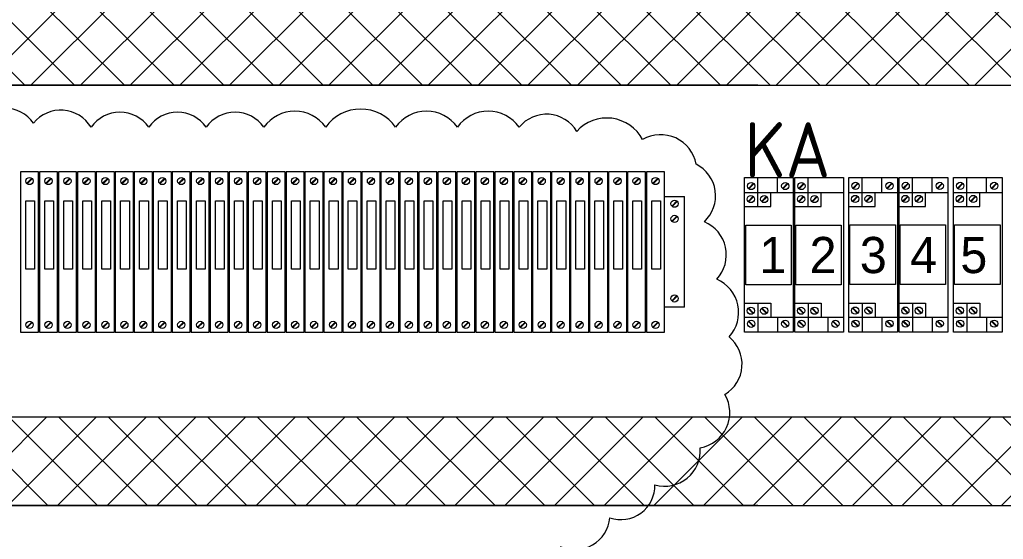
# Model space of a CAD drawing. Header units: millimetres. Extents: x 32626 to 72822, y 60047 to 123188.
# Drawn here: x 45107.3 to 45374, y 69217.9 to 69358.9 of the extents above; entities that cross this region are included whole.
import ezdxf

# ---------------------------------------------------------------- set-up
doc = ezdxf.new("R2010")
doc.units = ezdxf.units.MM
doc.header["$LTSCALE"] = 10
doc.layers.add('1轮廓实线层', color=7, linetype='Continuous', lineweight=18)
doc.layers.add('6文字层', color=3, linetype='Continuous', lineweight=18)
doc.styles.get("Standard").update_dxf_attribs({"font": 'isocp.shx', "width": 0.707, "bigfont": 'hztxt.shx'})
doc.styles.add('样式 1', font='SIMYOU.TTF', dxfattribs={"width": 0.75})

msp = doc.modelspace()

# ---------------------------------------------------------------- hatches: boundary and pattern name
at = {"layer": '1轮廓实线层'}
h = msp.add_hatch(dxfattribs=at)
h.set_pattern_fill('ANSI37', color=256, scale=3, style=0)
h.set_pattern_definition([(45, (13413.753, 2082.644), (-6.7351921, 6.7351921), []), (135, (13413.753, 2082.644), (-6.7351921, -6.7351921), [])])
h.paths.add_polyline_path([(44837.98, 69101.35), (44837.98, 69496.47), (45571.45, 69496.47), (45571.45, 69101.35)])
h.paths.add_polyline_path([(44861.4, 69473.08), (45548.03, 69473.08), (45548.03, 69365.07), (44861.4, 69365.07)], flags=16)
h.paths.add_polyline_path([(44861.38, 69341.07), (45548.05, 69341.07), (45548.05, 69251.07), (44861.38, 69251.07)], flags=16)
h.paths.add_polyline_path([(44861.38, 69227.07), (45548.05, 69227.07), (45548.05, 69125.35), (44861.38, 69125.35)], flags=16)

# ---------------------------------------------------------------- linework, layer by layer
for p, q in [((45307.45, 69341.07), (44861.38, 69341.07)), ((44861.38, 69341.07), (45548.05, 69341.07)), ((45307.45, 69251.07), (44861.38, 69251.07)), ((45548.05, 69251.07), (44861.38, 69251.07)), ((45307.45, 69227.07), (44861.38, 69227.07)), ((44861.38, 69227.07), (45548.05, 69227.07))]:
    msp.add_line(p, q, dxfattribs=at)
at = {"layer": '1轮廓实线层', "lineweight": 13}
for p, q in [((45112.48, 69317.63), (45107.56, 69317.63)), ((45107.56, 69317.63), (45107.56, 69274.13)), ((45112.48, 69274.13), (45112.48, 69317.63)), ((45117.62, 69317.63), (45112.7, 69317.63)), ((45112.7, 69317.63), (45112.7, 69274.13)), ((45117.62, 69274.13), (45117.62, 69317.63)), ((45122.76, 69317.63), (45117.84, 69317.63)), ((45117.84, 69317.63), (45117.84, 69274.13)), ((45122.76, 69274.13), (45122.76, 69317.63)), ((45127.9, 69317.63), (45122.98, 69317.63)), ((45122.98, 69317.63), (45122.98, 69274.13)), ((45127.9, 69274.13), (45127.9, 69317.63)), ((45133.04, 69317.63), (45128.12, 69317.63)), ((45128.12, 69317.63), (45128.12, 69274.13)), ((45133.04, 69274.13), (45133.04, 69317.63)), ((45138.19, 69317.63), (45133.27, 69317.63)), ((45133.27, 69317.63), (45133.27, 69274.13)), ((45138.19, 69274.13), (45138.19, 69317.63)), ((45143.33, 69317.63), (45138.41, 69317.63)), ((45138.41, 69317.63), (45138.41, 69274.13)), ((45143.33, 69274.13), (45143.33, 69317.63)), ((45148.47, 69317.63), (45143.55, 69317.63)), ((45143.55, 69317.63), (45143.55, 69274.13)), ((45148.47, 69274.13), (45148.47, 69317.63)), ((45153.61, 69317.63), (45148.69, 69317.63)), ((45148.69, 69317.63), (45148.69, 69274.13)), ((45153.61, 69274.13), (45153.61, 69317.63)), ((45158.76, 69317.63), (45153.84, 69317.63)), ((45153.84, 69317.63), (45153.84, 69274.13)), ((45158.76, 69274.13), (45158.76, 69317.63)), ((45163.9, 69317.63), (45158.98, 69317.63)), ((45158.98, 69317.63), (45158.98, 69274.13)), ((45163.9, 69274.13), (45163.9, 69317.63)), ((45169.04, 69317.63), (45164.12, 69317.63)), ((45164.12, 69317.63), (45164.12, 69274.13)), ((45169.04, 69274.13), (45169.04, 69317.63)), ((45174.18, 69317.63), (45169.26, 69317.63)), ((45169.26, 69317.63), (45169.26, 69274.13)), ((45174.18, 69274.13), (45174.18, 69317.63)), ((45179.32, 69317.63), (45174.4, 69317.63)), ((45174.4, 69317.63), (45174.4, 69274.13)), ((45179.32, 69274.13), (45179.32, 69317.63)), ((45184.47, 69317.63), (45179.55, 69317.63)), ((45179.55, 69317.63), (45179.55, 69274.13)), ((45184.47, 69274.13), (45184.47, 69317.63)), ((45189.61, 69317.63), (45184.69, 69317.63)), ((45184.69, 69317.63), (45184.69, 69274.13)), ((45189.61, 69274.13), (45189.61, 69317.63)), ((45194.75, 69317.63), (45189.83, 69317.63)), ((45189.83, 69317.63), (45189.83, 69274.13)), ((45194.75, 69274.13), (45194.75, 69317.63)), ((45199.89, 69317.63), (45194.97, 69317.63)), ((45194.97, 69317.63), (45194.97, 69274.13)), ((45199.89, 69274.13), (45199.89, 69317.63)), ((45205.04, 69317.63), (45200.12, 69317.63)), ((45200.12, 69317.63), (45200.12, 69274.13)), ((45205.04, 69274.13), (45205.04, 69317.63)), ((45210.18, 69317.63), (45205.26, 69317.63)), ((45205.26, 69317.63), (45205.26, 69274.13)), ((45210.18, 69274.13), (45210.18, 69317.63)), ((45215.32, 69317.63), (45210.4, 69317.63)), ((45210.4, 69317.63), (45210.4, 69274.13)), ((45215.32, 69274.13), (45215.32, 69317.63)), ((45220.46, 69317.63), (45215.54, 69317.63)), ((45215.54, 69317.63), (45215.54, 69274.13)), ((45220.46, 69274.13), (45220.46, 69317.63)), ((45225.6, 69317.63), (45220.68, 69317.63)), ((45220.68, 69317.63), (45220.68, 69274.13)), ((45225.6, 69274.13), (45225.6, 69317.63)), ((45230.75, 69317.63), (45225.83, 69317.63)), ((45225.83, 69317.63), (45225.83, 69274.13)), ((45230.75, 69274.13), (45230.75, 69317.63)), ((45235.9, 69317.63), (45230.98, 69317.63)), ((45230.98, 69317.63), (45230.98, 69274.13)), ((45235.9, 69274.13), (45235.9, 69317.63)), ((45241.05, 69317.63), (45236.13, 69317.63)), ((45236.13, 69317.63), (45236.13, 69274.13)), ((45241.05, 69274.13), (45241.05, 69317.63)), ((45246.19, 69317.63), (45241.27, 69317.63)), ((45241.27, 69317.63), (45241.27, 69274.13)), ((45246.19, 69274.13), (45246.19, 69317.63)), ((45251.33, 69317.63), (45246.41, 69317.63)), ((45246.41, 69317.63), (45246.41, 69274.13)), ((45251.33, 69274.13), (45251.33, 69317.63)), ((45256.47, 69317.63), (45251.55, 69317.63)), ((45251.55, 69317.63), (45251.55, 69274.13)), ((45256.47, 69274.13), (45256.47, 69317.63)), ((45261.61, 69317.63), (45256.69, 69317.63)), ((45256.69, 69317.63), (45256.69, 69274.13)), ((45261.61, 69274.13), (45261.61, 69317.63)), ((45266.76, 69317.63), (45261.84, 69317.63)), ((45261.84, 69317.63), (45261.84, 69274.13)), ((45266.76, 69274.13), (45266.76, 69317.63)), ((45271.9, 69317.63), (45266.98, 69317.63)), ((45266.98, 69317.63), (45266.98, 69274.13)), ((45271.9, 69274.13), (45271.9, 69317.63)), ((45277.04, 69317.63), (45272.12, 69317.63)), ((45272.12, 69317.63), (45272.12, 69274.13)), ((45277.04, 69274.13), (45277.04, 69317.63)), ((45282.18, 69317.63), (45277.26, 69317.63)), ((45277.26, 69317.63), (45277.26, 69274.13)), ((45282.18, 69274.13), (45282.18, 69317.63)), ((45109.27, 69314.48), (45110.64, 69315.85)), ((45109.39, 69314.35), (45110.77, 69315.73)), ((45114.41, 69314.48), (45115.79, 69315.85)), ((45114.53, 69314.35), (45115.91, 69315.73)), ((45119.55, 69314.48), (45120.93, 69315.85)), ((45119.67, 69314.35), (45121.05, 69315.73)), ((45124.69, 69314.48), (45126.07, 69315.85)), ((45124.81, 69314.35), (45126.19, 69315.73)), ((45129.83, 69314.48), (45131.21, 69315.85)), ((45129.96, 69314.35), (45131.33, 69315.73)), ((45134.98, 69314.48), (45136.36, 69315.85)), ((45135.1, 69314.35), (45136.48, 69315.73)), ((45140.12, 69314.48), (45141.5, 69315.85)), ((45140.24, 69314.35), (45141.62, 69315.73)), ((45145.26, 69314.48), (45146.64, 69315.85)), ((45145.38, 69314.35), (45146.76, 69315.73)), ((45150.4, 69314.48), (45151.78, 69315.85)), ((45150.52, 69314.35), (45151.9, 69315.73)), ((45155.55, 69314.48), (45156.92, 69315.85)), ((45155.67, 69314.35), (45157.05, 69315.73)), ((45160.69, 69314.48), (45162.07, 69315.85)), ((45160.81, 69314.35), (45162.19, 69315.73)), ((45165.83, 69314.48), (45167.21, 69315.85)), ((45165.95, 69314.35), (45167.33, 69315.73)), ((45170.97, 69314.48), (45172.35, 69315.85)), ((45171.09, 69314.35), (45172.47, 69315.73)), ((45176.11, 69314.48), (45177.49, 69315.85)), ((45176.24, 69314.35), (45177.61, 69315.73)), ((45181.26, 69314.48), (45182.64, 69315.85)), ((45181.38, 69314.35), (45182.76, 69315.73)), ((45186.4, 69314.48), (45187.78, 69315.85)), ((45186.52, 69314.35), (45187.9, 69315.73)), ((45191.54, 69314.48), (45192.92, 69315.85)), ((45191.66, 69314.35), (45193.04, 69315.73)), ((45196.68, 69314.48), (45198.06, 69315.85)), ((45196.8, 69314.35), (45198.18, 69315.73)), ((45201.83, 69314.48), (45203.21, 69315.85)), ((45201.95, 69314.35), (45203.33, 69315.73)), ((45206.97, 69314.48), (45208.35, 69315.85)), ((45207.09, 69314.35), (45208.47, 69315.73)), ((45212.11, 69314.48), (45213.49, 69315.85)), ((45212.23, 69314.35), (45213.61, 69315.73)), ((45217.25, 69314.48), (45218.63, 69315.85)), ((45217.37, 69314.35), (45218.75, 69315.73)), ((45222.4, 69314.48), (45223.77, 69315.85)), ((45222.52, 69314.35), (45223.9, 69315.73)), ((45227.54, 69314.48), (45228.92, 69315.85)), ((45227.66, 69314.35), (45229.04, 69315.73)), ((45232.69, 69314.48), (45234.07, 69315.85)), ((45232.81, 69314.35), (45234.19, 69315.73)), ((45237.84, 69314.48), (45239.22, 69315.85)), ((45237.96, 69314.35), (45239.34, 69315.73)), ((45242.98, 69314.48), (45244.36, 69315.85)), ((45243.1, 69314.35), (45244.48, 69315.73)), ((45248.12, 69314.48), (45249.5, 69315.85)), ((45248.24, 69314.35), (45249.62, 69315.73)), ((45253.26, 69314.48), (45254.64, 69315.85)), ((45253.38, 69314.35), (45254.76, 69315.73)), ((45258.41, 69314.48), (45259.78, 69315.85)), ((45258.53, 69314.35), (45259.91, 69315.73)), ((45263.55, 69314.48), (45264.93, 69315.85)), ((45263.67, 69314.35), (45265.05, 69315.73)), ((45268.69, 69314.48), (45270.07, 69315.85)), ((45268.81, 69314.35), (45270.19, 69315.73)), ((45273.83, 69314.48), (45275.21, 69315.85)), ((45273.95, 69314.35), (45275.33, 69315.73)), ((45278.97, 69314.48), (45280.35, 69315.85)), ((45279.1, 69314.35), (45280.47, 69315.73)), ((45303.86, 69316.06), (45317.06, 69316.06)), ((45303.86, 69274.06), (45303.86, 69316.06)), ((45304.9, 69313.12), (45306.28, 69314.5)), ((45305.03, 69313), (45306.4, 69314.38)), ((45307.48, 69312.65), (45307.48, 69316.06)), ((45312.83, 69311.96), (45312.83, 69316.06)), ((45314.13, 69313.12), (45315.51, 69314.5)), ((45314.25, 69313), (45315.63, 69314.38)), ((45317.06, 69316.06), (45317.06, 69274.06)), ((45317.48, 69316.06), (45330.68, 69316.06)), ((45317.48, 69274.06), (45317.48, 69316.06)), ((45318.52, 69313.12), (45319.9, 69314.5)), ((45318.65, 69313), (45320.02, 69314.38)), ((45321.11, 69312.65), (45321.11, 69316.06)), ((45330.68, 69316.06), (45330.68, 69274.06)), ((45332.14, 69316.1), (45345.34, 69316.1)), ((45332.14, 69274.1), (45332.14, 69316.1)), ((45333.18, 69313.15), (45334.56, 69314.53)), ((45333.3, 69313.03), (45334.68, 69314.41)), ((45335.76, 69312.68), (45335.76, 69316.1)), ((45341.11, 69311.99), (45341.11, 69316.1)), ((45342.41, 69313.15), (45343.79, 69314.53)), ((45342.53, 69313.03), (45343.91, 69314.41)), ((45345.34, 69316.1), (45345.34, 69274.1)), ((45345.76, 69316.1), (45358.96, 69316.1)), ((45345.76, 69274.1), (45345.76, 69316.1)), ((45346.8, 69313.15), (45348.18, 69314.53)), ((45346.92, 69313.03), (45348.3, 69314.41)), ((45349.38, 69312.68), (45349.38, 69316.1)), ((45354.73, 69311.99), (45354.73, 69316.1)), ((45356.03, 69313.15), (45357.41, 69314.53)), ((45356.15, 69313.03), (45357.53, 69314.41)), ((45358.96, 69316.1), (45358.96, 69274.1)), ((45360.51, 69316.1), (45373.71, 69316.1)), ((45360.51, 69274.1), (45360.51, 69316.1)), ((45361.55, 69313.15), (45362.93, 69314.53)), ((45361.67, 69313.03), (45363.05, 69314.41)), ((45364.13, 69312.68), (45364.13, 69316.1)), ((45369.48, 69311.99), (45369.48, 69316.1)), ((45370.78, 69313.15), (45372.16, 69314.53)), ((45370.9, 69313.03), (45372.28, 69314.41)), ((45373.71, 69316.1), (45373.71, 69274.1)), ((45282.18, 69310.88), (45287.58, 69310.88)), ((45282.18, 69280.88), (45282.18, 69310.88)), ((45287.58, 69280.88), (45287.58, 69310.88)), ((45303.86, 69311.96), (45317.06, 69311.96)), ((45304.82, 69309.58), (45306.19, 69310.96)), ((45307.48, 69308.15), (45307.48, 69312.65)), ((45308.45, 69309.58), (45309.83, 69310.96)), ((45310.99, 69308.15), (45310.99, 69311.96)), ((45317.48, 69311.96), (45330.68, 69311.96)), ((45318.44, 69309.58), (45319.82, 69310.96)), ((45321.11, 69308.15), (45321.11, 69312.65)), ((45322.07, 69309.58), (45323.45, 69310.96)), ((45324.61, 69308.15), (45324.61, 69311.96)), ((45332.14, 69311.99), (45345.34, 69311.99)), ((45333.09, 69309.61), (45334.47, 69310.99)), ((45333.21, 69309.49), (45334.59, 69310.87)), ((45335.76, 69308.19), (45335.76, 69312.68)), ((45336.73, 69309.61), (45338.11, 69310.99)), ((45336.85, 69309.49), (45338.23, 69310.87)), ((45339.26, 69308.19), (45339.26, 69311.99)), ((45345.76, 69311.99), (45358.96, 69311.99)), ((45346.71, 69309.61), (45348.09, 69310.99)), ((45346.83, 69309.49), (45348.21, 69310.87)), ((45349.38, 69308.19), (45349.38, 69312.68)), ((45350.35, 69309.61), (45351.73, 69310.99)), ((45350.47, 69309.49), (45351.85, 69310.87)), ((45352.88, 69308.19), (45352.88, 69311.99)), ((45360.51, 69311.99), (45373.71, 69311.99)), ((45361.46, 69309.61), (45362.84, 69310.99)), ((45361.58, 69309.49), (45362.96, 69310.87)), ((45364.13, 69308.19), (45364.13, 69312.68)), ((45365.1, 69309.61), (45366.48, 69310.99)), ((45365.22, 69309.49), (45366.6, 69310.87)), ((45367.64, 69308.19), (45367.64, 69311.99)), ((45284.13, 69308.32), (45285.51, 69309.7)), ((45284.26, 69308.2), (45285.63, 69309.58)), ((45304.94, 69309.46), (45306.32, 69310.83)), ((45308.57, 69309.46), (45309.95, 69310.83)), ((45318.56, 69309.46), (45319.94, 69310.83)), ((45322.19, 69309.46), (45323.57, 69310.83)), ((45332.14, 69308.19), (45339.26, 69308.19)), ((45345.76, 69308.19), (45352.88, 69308.19)), ((45360.51, 69308.19), (45367.64, 69308.19)), ((45284.13, 69304.2), (45285.51, 69305.58)), ((45303.86, 69308.15), (45310.99, 69308.15)), ((45317.48, 69308.15), (45324.61, 69308.15)), ((45284.26, 69304.08), (45285.63, 69305.46)), ((45284.13, 69282.63), (45285.51, 69284.01)), ((45284.26, 69282.51), (45285.63, 69283.89)), ((45303.86, 69281.97), (45310.99, 69281.97)), ((45307.48, 69281.97), (45307.48, 69277.47)), ((45310.99, 69281.97), (45310.99, 69278.16)), ((45317.48, 69281.97), (45324.61, 69281.97)), ((45321.11, 69281.97), (45321.11, 69277.47)), ((45324.61, 69281.97), (45324.61, 69278.16)), ((45332.14, 69282), (45339.26, 69282)), ((45335.76, 69282), (45335.76, 69277.51)), ((45339.26, 69282), (45339.26, 69278.2)), ((45345.76, 69282), (45352.88, 69282)), ((45349.38, 69282), (45349.38, 69277.51)), ((45352.88, 69282), (45352.88, 69278.2)), ((45360.51, 69282), (45367.64, 69282)), ((45364.13, 69282), (45364.13, 69277.51)), ((45367.64, 69282), (45367.64, 69278.2)), ((45287.58, 69280.88), (45282.18, 69280.88)), ((45304.82, 69280.55), (45306.19, 69279.17)), ((45304.94, 69280.67), (45306.32, 69279.29)), ((45308.45, 69280.55), (45309.83, 69279.17)), ((45308.57, 69280.67), (45309.95, 69279.29)), ((45318.44, 69280.55), (45319.82, 69279.17)), ((45318.56, 69280.67), (45319.94, 69279.29)), ((45322.07, 69280.55), (45323.45, 69279.17)), ((45322.19, 69280.67), (45323.57, 69279.29)), ((45333.09, 69280.58), (45334.47, 69279.2)), ((45333.21, 69280.7), (45334.59, 69279.32)), ((45336.73, 69280.58), (45338.11, 69279.2)), ((45336.85, 69280.7), (45338.23, 69279.32)), ((45346.71, 69280.58), (45348.09, 69279.2)), ((45346.83, 69280.7), (45348.21, 69279.32)), ((45350.35, 69280.58), (45351.73, 69279.2)), ((45350.47, 69280.7), (45351.85, 69279.32)), ((45361.46, 69280.58), (45362.84, 69279.2)), ((45361.58, 69280.7), (45362.96, 69279.32)), ((45365.1, 69280.58), (45366.48, 69279.2)), ((45365.22, 69280.7), (45366.6, 69279.32)), ((45109.27, 69275.45), (45110.64, 69276.83)), ((45109.39, 69275.33), (45110.77, 69276.71)), ((45114.41, 69275.45), (45115.79, 69276.83)), ((45114.53, 69275.33), (45115.91, 69276.71)), ((45119.55, 69275.45), (45120.93, 69276.83)), ((45119.67, 69275.33), (45121.05, 69276.71)), ((45124.69, 69275.45), (45126.07, 69276.83)), ((45124.81, 69275.33), (45126.19, 69276.71)), ((45129.83, 69275.45), (45131.21, 69276.83)), ((45129.96, 69275.33), (45131.33, 69276.71)), ((45134.98, 69275.45), (45136.36, 69276.83)), ((45135.1, 69275.33), (45136.48, 69276.71)), ((45140.12, 69275.45), (45141.5, 69276.83)), ((45140.24, 69275.33), (45141.62, 69276.71)), ((45145.26, 69275.45), (45146.64, 69276.83)), ((45145.38, 69275.33), (45146.76, 69276.71)), ((45150.4, 69275.45), (45151.78, 69276.83)), ((45150.52, 69275.33), (45151.9, 69276.71)), ((45155.55, 69275.45), (45156.92, 69276.83)), ((45155.67, 69275.33), (45157.05, 69276.71)), ((45160.69, 69275.45), (45162.07, 69276.83)), ((45160.81, 69275.33), (45162.19, 69276.71)), ((45165.83, 69275.45), (45167.21, 69276.83)), ((45165.95, 69275.33), (45167.33, 69276.71)), ((45170.97, 69275.45), (45172.35, 69276.83)), ((45171.09, 69275.33), (45172.47, 69276.71)), ((45176.11, 69275.45), (45177.49, 69276.83)), ((45176.24, 69275.33), (45177.61, 69276.71)), ((45181.26, 69275.45), (45182.64, 69276.83)), ((45181.38, 69275.33), (45182.76, 69276.71)), ((45186.4, 69275.45), (45187.78, 69276.83)), ((45186.52, 69275.33), (45187.9, 69276.71)), ((45191.54, 69275.45), (45192.92, 69276.83)), ((45191.66, 69275.33), (45193.04, 69276.71)), ((45196.68, 69275.45), (45198.06, 69276.83)), ((45196.8, 69275.33), (45198.18, 69276.71)), ((45201.83, 69275.45), (45203.21, 69276.83)), ((45201.95, 69275.33), (45203.33, 69276.71)), ((45206.97, 69275.45), (45208.35, 69276.83)), ((45207.09, 69275.33), (45208.47, 69276.71)), ((45212.11, 69275.45), (45213.49, 69276.83)), ((45212.23, 69275.33), (45213.61, 69276.71)), ((45217.25, 69275.45), (45218.63, 69276.83)), ((45217.37, 69275.33), (45218.75, 69276.71)), ((45222.4, 69275.45), (45223.77, 69276.83)), ((45222.52, 69275.33), (45223.9, 69276.71)), ((45227.54, 69275.45), (45228.92, 69276.83)), ((45227.66, 69275.33), (45229.04, 69276.71)), ((45232.69, 69275.45), (45234.07, 69276.83)), ((45232.81, 69275.33), (45234.19, 69276.71)), ((45237.84, 69275.45), (45239.22, 69276.83)), ((45237.96, 69275.33), (45239.34, 69276.71)), ((45242.98, 69275.45), (45244.36, 69276.83)), ((45243.1, 69275.33), (45244.48, 69276.71)), ((45248.12, 69275.45), (45249.5, 69276.83)), ((45248.24, 69275.33), (45249.62, 69276.71)), ((45253.26, 69275.45), (45254.64, 69276.83)), ((45253.38, 69275.33), (45254.76, 69276.71)), ((45258.41, 69275.45), (45259.78, 69276.83)), ((45258.53, 69275.33), (45259.91, 69276.71)), ((45263.55, 69275.45), (45264.93, 69276.83)), ((45263.67, 69275.33), (45265.05, 69276.71)), ((45268.69, 69275.45), (45270.07, 69276.83)), ((45268.81, 69275.33), (45270.19, 69276.71)), ((45273.83, 69275.45), (45275.21, 69276.83)), ((45273.95, 69275.33), (45275.33, 69276.71)), ((45278.97, 69275.45), (45280.35, 69276.83)), ((45279.1, 69275.33), (45280.47, 69276.71)), ((45303.86, 69278.16), (45317.06, 69278.16)), ((45304.9, 69277.01), (45306.28, 69275.63)), ((45305.03, 69277.13), (45306.4, 69275.75)), ((45307.48, 69277.47), (45307.48, 69274.06)), ((45312.83, 69278.16), (45312.83, 69274.06)), ((45314.13, 69277.01), (45315.51, 69275.63)), ((45314.25, 69277.13), (45315.63, 69275.75)), ((45317.48, 69278.16), (45330.68, 69278.16)), ((45318.52, 69277.01), (45319.9, 69275.63)), ((45318.65, 69277.13), (45320.02, 69275.75)), ((45321.11, 69277.47), (45321.11, 69274.06)), ((45326.45, 69278.16), (45326.45, 69274.06)), ((45327.75, 69277.01), (45329.13, 69275.63)), ((45327.87, 69277.13), (45329.25, 69275.75)), ((45332.14, 69278.2), (45345.34, 69278.2)), ((45333.18, 69277.04), (45334.56, 69275.66)), ((45333.3, 69277.16), (45334.68, 69275.78)), ((45335.76, 69277.51), (45335.76, 69274.1)), ((45341.11, 69278.2), (45341.11, 69274.1)), ((45342.41, 69277.04), (45343.79, 69275.66)), ((45342.53, 69277.16), (45343.91, 69275.78)), ((45345.76, 69278.2), (45358.96, 69278.2)), ((45346.8, 69277.04), (45348.18, 69275.66)), ((45346.92, 69277.16), (45348.3, 69275.78)), ((45349.38, 69277.51), (45349.38, 69274.1)), ((45354.73, 69278.2), (45354.73, 69274.1)), ((45356.03, 69277.04), (45357.41, 69275.66)), ((45356.15, 69277.16), (45357.53, 69275.78)), ((45360.51, 69278.2), (45373.71, 69278.2)), ((45361.55, 69277.04), (45362.93, 69275.66)), ((45361.67, 69277.16), (45363.05, 69275.78)), ((45364.13, 69277.51), (45364.13, 69274.1)), ((45369.48, 69278.2), (45369.48, 69274.1)), ((45370.78, 69277.04), (45372.16, 69275.66)), ((45370.9, 69277.16), (45372.28, 69275.78)), ((45107.56, 69274.13), (45112.48, 69274.13)), ((45112.7, 69274.13), (45117.62, 69274.13)), ((45117.84, 69274.13), (45122.76, 69274.13)), ((45122.98, 69274.13), (45127.9, 69274.13)), ((45128.12, 69274.13), (45133.04, 69274.13)), ((45133.27, 69274.13), (45138.19, 69274.13)), ((45138.41, 69274.13), (45143.33, 69274.13)), ((45143.55, 69274.13), (45148.47, 69274.13)), ((45148.69, 69274.13), (45153.61, 69274.13)), ((45153.84, 69274.13), (45158.76, 69274.13)), ((45158.98, 69274.13), (45163.9, 69274.13)), ((45164.12, 69274.13), (45169.04, 69274.13)), ((45169.26, 69274.13), (45174.18, 69274.13)), ((45174.4, 69274.13), (45179.32, 69274.13)), ((45179.55, 69274.13), (45184.47, 69274.13)), ((45184.69, 69274.13), (45189.61, 69274.13)), ((45189.83, 69274.13), (45194.75, 69274.13)), ((45194.97, 69274.13), (45199.89, 69274.13)), ((45200.12, 69274.13), (45205.04, 69274.13)), ((45205.26, 69274.13), (45210.18, 69274.13)), ((45210.4, 69274.13), (45215.32, 69274.13)), ((45215.54, 69274.13), (45220.46, 69274.13)), ((45220.68, 69274.13), (45225.6, 69274.13)), ((45225.83, 69274.13), (45230.75, 69274.13)), ((45230.98, 69274.13), (45235.9, 69274.13)), ((45236.13, 69274.13), (45241.05, 69274.13)), ((45241.27, 69274.13), (45246.19, 69274.13)), ((45246.41, 69274.13), (45251.33, 69274.13)), ((45251.55, 69274.13), (45256.47, 69274.13)), ((45256.69, 69274.13), (45261.61, 69274.13)), ((45261.84, 69274.13), (45266.76, 69274.13)), ((45266.98, 69274.13), (45271.9, 69274.13)), ((45272.12, 69274.13), (45277.04, 69274.13)), ((45277.26, 69274.13), (45282.18, 69274.13)), ((45317.06, 69274.06), (45303.86, 69274.06)), ((45330.68, 69274.06), (45317.48, 69274.06)), ((45345.34, 69274.1), (45332.14, 69274.1)), ((45358.96, 69274.1), (45345.76, 69274.1)), ((45373.71, 69274.1), (45360.51, 69274.1))]:
    msp.add_line(p, q, dxfattribs=at)
at = {"layer": '1轮廓实线层', "color": 1}
msp.add_lwpolyline([(45253.91, 69215.96, 0.520567), (45267.3, 69223.77, 0.520567), (45267.3, 69223.77, 0.520567), (45279.57, 69232.69, 0.520567), (45279.57, 69232.69, 0.520567), (45291.85, 69242.72, 0.520567), (45291.85, 69242.72, 0.520567), (45298.54, 69257.22, 0.520567), (45298.54, 69257.22, 0.520567), (45299.66, 69272.83, 0.520567), (45299.66, 69272.83, 0.520567), (45296.31, 69288.44, 0.520567), (45296.31, 69288.44, 0.520567), (45292.96, 69304.05, 0.520567), (45292.96, 69304.05, 0.520567), (45290.73, 69319.66, 0.520567), (45290.73, 69319.66, 0.520567), (45276.23, 69326.35, 0.520567), (45276.23, 69326.35, 0.520567), (45258.37, 69328.58, 0.520567), (45258.37, 69328.58, 0.520567), (45242.75, 69329.7, 0.520567), (45242.75, 69329.7, 0.520567), (45226.01, 69329.7, 0.520567), (45226.01, 69329.7, 0.520567), (45209.27, 69329.7, 0.520567), (45209.27, 69329.7, 0.520567), (45190.3, 69329.7, 0.520567), (45190.3, 69329.7, 0.520567), (45173.57, 69329.7, 0.520567), (45173.57, 69329.7, 0.520567), (45157.94, 69329.7, 0.520567), (45157.94, 69329.7, 0.520567), (45142.32, 69329.7, 0.520567), (45142.32, 69329.7, 0.520567), (45126.7, 69329.7, 0.520567), (45126.7, 69329.7, 0.520567), (45111.08, 69330.81, 0.520567), (45111.08, 69330.81, 0.520567), (45095.46, 69330.81, 0.520567)], format="xyb", dxfattribs=at)
at = {"layer": '1轮廓实线层', "lineweight": 13}
for points in [[(45109.01, 69309.74), (45111.37, 69309.74), (45111.37, 69291.17), (45109.01, 69291.17)], [(45114.15, 69309.74), (45116.52, 69309.74), (45116.52, 69291.17), (45114.15, 69291.17)], [(45119.29, 69309.74), (45121.66, 69309.74), (45121.66, 69291.17), (45119.29, 69291.17)], [(45124.43, 69309.74), (45126.8, 69309.74), (45126.8, 69291.17), (45124.43, 69291.17)], [(45129.58, 69309.74), (45131.94, 69309.74), (45131.94, 69291.17), (45129.58, 69291.17)], [(45134.72, 69309.74), (45137.08, 69309.74), (45137.08, 69291.17), (45134.72, 69291.17)], [(45139.86, 69309.74), (45142.23, 69309.74), (45142.23, 69291.17), (45139.86, 69291.17)], [(45145, 69309.74), (45147.37, 69309.74), (45147.37, 69291.17), (45145, 69291.17)], [(45150.14, 69309.74), (45152.51, 69309.74), (45152.51, 69291.17), (45150.14, 69291.17)], [(45155.29, 69309.74), (45157.65, 69309.74), (45157.65, 69291.17), (45155.29, 69291.17)], [(45160.43, 69309.74), (45162.8, 69309.74), (45162.8, 69291.17), (45160.43, 69291.17)], [(45165.57, 69309.74), (45167.94, 69309.74), (45167.94, 69291.17), (45165.57, 69291.17)], [(45170.71, 69309.74), (45173.08, 69309.74), (45173.08, 69291.17), (45170.71, 69291.17)], [(45175.86, 69309.74), (45178.22, 69309.74), (45178.22, 69291.17), (45175.86, 69291.17)], [(45181, 69309.74), (45183.36, 69309.74), (45183.36, 69291.17), (45181, 69291.17)], [(45186.14, 69309.74), (45188.51, 69309.74), (45188.51, 69291.17), (45186.14, 69291.17)], [(45191.28, 69309.74), (45193.65, 69309.74), (45193.65, 69291.17), (45191.28, 69291.17)], [(45196.42, 69309.74), (45198.79, 69309.74), (45198.79, 69291.17), (45196.42, 69291.17)], [(45201.57, 69309.74), (45203.93, 69309.74), (45203.93, 69291.17), (45201.57, 69291.17)], [(45206.71, 69309.74), (45209.08, 69309.74), (45209.08, 69291.17), (45206.71, 69291.17)], [(45211.85, 69309.74), (45214.22, 69309.74), (45214.22, 69291.17), (45211.85, 69291.17)], [(45216.99, 69309.74), (45219.36, 69309.74), (45219.36, 69291.17), (45216.99, 69291.17)], [(45222.14, 69309.74), (45224.5, 69309.74), (45224.5, 69291.17), (45222.14, 69291.17)], [(45227.28, 69309.74), (45229.65, 69309.74), (45229.65, 69291.17), (45227.28, 69291.17)], [(45232.43, 69309.74), (45234.8, 69309.74), (45234.8, 69291.17), (45232.43, 69291.17)], [(45237.58, 69309.74), (45239.94, 69309.74), (45239.94, 69291.17), (45237.58, 69291.17)], [(45242.72, 69309.74), (45245.09, 69309.74), (45245.09, 69291.17), (45242.72, 69291.17)], [(45247.86, 69309.74), (45250.23, 69309.74), (45250.23, 69291.17), (45247.86, 69291.17)], [(45253, 69309.74), (45255.37, 69309.74), (45255.37, 69291.17), (45253, 69291.17)], [(45258.15, 69309.74), (45260.51, 69309.74), (45260.51, 69291.17), (45258.15, 69291.17)], [(45263.29, 69309.74), (45265.66, 69309.74), (45265.66, 69291.17), (45263.29, 69291.17)], [(45268.43, 69309.74), (45270.8, 69309.74), (45270.8, 69291.17), (45268.43, 69291.17)], [(45273.57, 69309.74), (45275.94, 69309.74), (45275.94, 69291.17), (45273.57, 69291.17)], [(45278.72, 69309.74), (45281.08, 69309.74), (45281.08, 69291.17), (45278.72, 69291.17)], [(45304.16, 69303.17), (45316.46, 69303.17), (45316.46, 69286.95), (45304.16, 69286.95)], [(45317.78, 69303.17), (45330.08, 69303.17), (45330.08, 69286.95), (45317.78, 69286.95)], [(45332.43, 69303.2), (45344.74, 69303.2), (45344.74, 69286.99), (45332.43, 69286.99)], [(45346.05, 69303.2), (45358.36, 69303.2), (45358.36, 69286.99), (45346.05, 69286.99)], [(45360.8, 69303.2), (45373.11, 69303.2), (45373.11, 69286.99), (45360.8, 69286.99)]]:
    msp.add_lwpolyline(points, close=True, dxfattribs=at)
for centre in [(45110.02, 69315.1), (45115.16, 69315.1), (45120.3, 69315.1), (45125.44, 69315.1), (45130.58, 69315.1), (45135.73, 69315.1), (45140.87, 69315.1), (45146.01, 69315.1), (45151.15, 69315.1), (45156.3, 69315.1), (45161.44, 69315.1), (45166.58, 69315.1), (45171.72, 69315.1), (45176.86, 69315.1), (45182.01, 69315.1), (45187.15, 69315.1), (45192.29, 69315.1), (45197.43, 69315.1), (45202.58, 69315.1), (45207.72, 69315.1), (45212.86, 69315.1), (45218, 69315.1), (45223.14, 69315.1), (45228.29, 69315.1), (45233.44, 69315.1), (45238.59, 69315.1), (45243.73, 69315.1), (45248.87, 69315.1), (45254.01, 69315.1), (45259.15, 69315.1), (45264.3, 69315.1), (45269.44, 69315.1), (45274.58, 69315.1), (45279.72, 69315.1), (45305.65, 69313.75), (45314.88, 69313.75), (45319.27, 69313.75), (45333.93, 69313.78), (45343.16, 69313.78), (45347.55, 69313.78), (45356.78, 69313.78), (45362.3, 69313.78), (45371.53, 69313.78), (45305.57, 69310.21), (45309.2, 69310.21), (45319.19, 69310.21), (45322.82, 69310.21), (45333.84, 69310.24), (45337.48, 69310.24), (45347.46, 69310.24), (45351.1, 69310.24), (45362.21, 69310.24), (45365.85, 69310.24), (45284.88, 69308.95), (45284.88, 69304.83), (45284.88, 69283.26), (45305.57, 69279.92), (45309.2, 69279.92), (45319.19, 69279.92), (45322.82, 69279.92), (45333.84, 69279.95), (45337.48, 69279.95), (45347.46, 69279.95), (45351.1, 69279.95), (45362.21, 69279.95), (45365.85, 69279.95), (45110.02, 69276.08), (45115.16, 69276.08), (45120.3, 69276.08), (45125.44, 69276.08), (45130.58, 69276.08), (45135.73, 69276.08), (45140.87, 69276.08), (45146.01, 69276.08), (45151.15, 69276.08), (45156.3, 69276.08), (45161.44, 69276.08), (45166.58, 69276.08), (45171.72, 69276.08), (45176.86, 69276.08), (45182.01, 69276.08), (45187.15, 69276.08), (45192.29, 69276.08), (45197.43, 69276.08), (45202.58, 69276.08), (45207.72, 69276.08), (45212.86, 69276.08), (45218, 69276.08), (45223.14, 69276.08), (45228.29, 69276.08), (45233.44, 69276.08), (45238.59, 69276.08), (45243.73, 69276.08), (45248.87, 69276.08), (45254.01, 69276.08), (45259.15, 69276.08), (45264.3, 69276.08), (45269.44, 69276.08), (45274.58, 69276.08), (45279.72, 69276.08), (45305.65, 69276.38), (45314.88, 69276.38), (45319.27, 69276.38), (45328.5, 69276.38), (45333.93, 69276.41), (45343.16, 69276.41), (45347.55, 69276.41), (45356.78, 69276.41), (45362.3, 69276.41), (45371.53, 69276.41)]:
    msp.add_circle(centre, 0.975, dxfattribs=at)

# ---------------------------------------------------------------- texts
at = {"layer": '6文字层'}
msp.add_text('KA', height=15, dxfattribs=at).set_placement((45303.86, 69316.06))
at = {"layer": '6文字层', "style": '样式 1'}
for s, p in [('1', (45307.87, 69290.12)), ('2', (45321.49, 69290.12)), ('3', (45335.11, 69290.12)), ('4', (45348.73, 69290.12)), ('5', (45362.35, 69290.12))]:
    msp.add_text(s, height=9.82, dxfattribs=at).set_placement(p)

doc.saveas('drawing.dxf')
